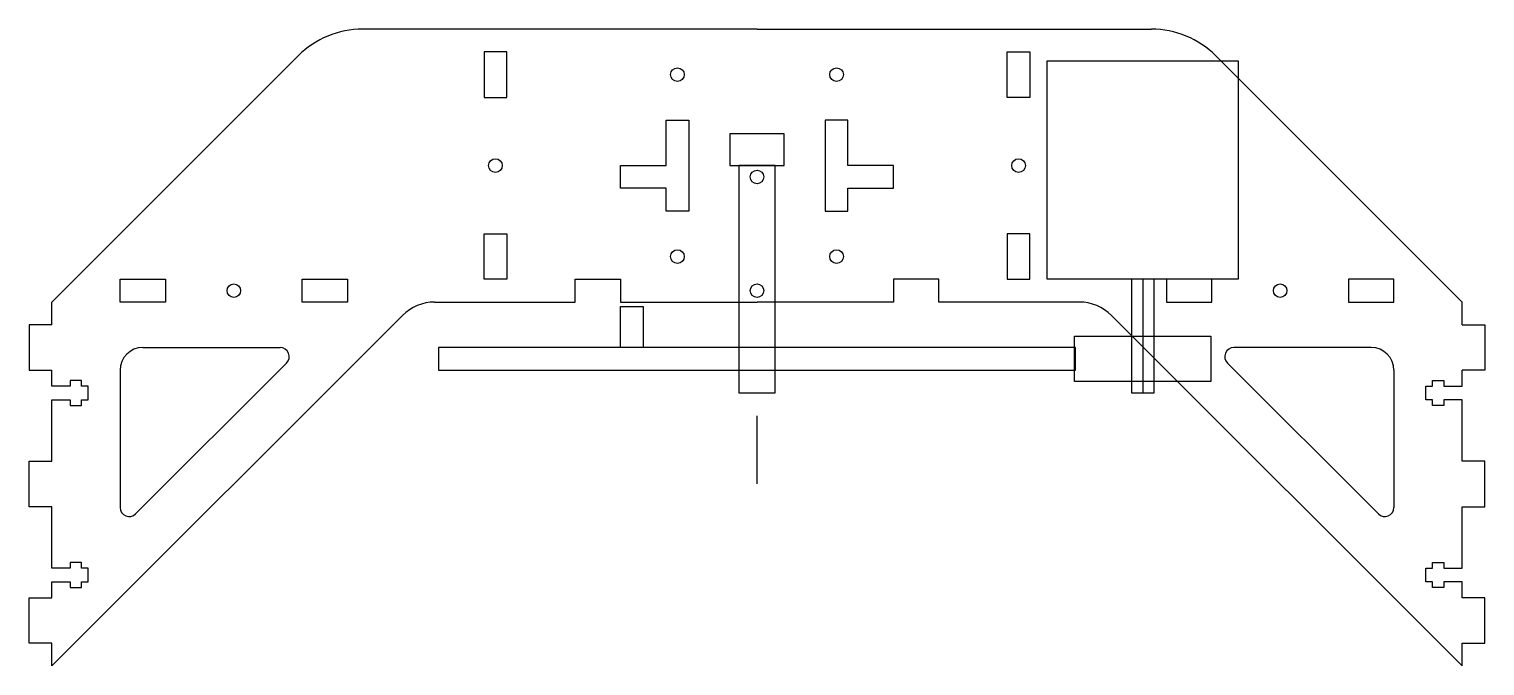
# Model space of a CAD drawing. Header units: inches. Extents: x -160 to 160, y -40 to 100.
import ezdxf

# ---------------------------------------------------------------- set-up
doc = ezdxf.new("R2010")
doc.units = ezdxf.units.IN
doc.header["$MEASUREMENT"] = 0
doc.layers.add('Reference', color=7, linetype='Continuous')

msp = doc.modelspace()

# ---------------------------------------------------------------- linework, layer by layer
for p, q in [((0, 100.01), (-86.71, 100.01)), ((0, 100.01), (86.71, 100.01)), ((-100.85, 94.15), (-155, 40)), ((100.85, 94.15), (155, 40)), ((-155, 35), (-155, 40)), ((-70.86, 40), (-40, 40)), ((-30, 40), (0, 40)), ((30, 40), (0, 40)), ((70.86, 40), (40, 40)), ((155, 35), (155, 40)), ((-77.93, 37.07), (-155, -40)), ((77.93, 37.07), (155, -40)), ((-135, 30), (-104.83, 30)), ((135, 30), (104.83, 30)), ((-103.41, 26.59), (-136.59, -6.59)), ((103.41, 26.59), (136.59, -6.59)), ((-155, 21.5), (-155, 25)), ((-148.5, 22.75), (-151, 22.75)), ((-151, 22.75), (-151, 21.5)), ((-148.5, 21.5), (-148.5, 22.75)), ((-140, 25), (-140, -5.17)), ((140, 25), (140, -5.17)), ((148.5, 21.5), (148.5, 22.75)), ((148.5, 22.75), (151, 22.75)), ((151, 22.75), (151, 21.5)), ((155, 21.5), (155, 25)), ((-151, 21.5), (-155, 21.5)), ((-147, 21.5), (-148.5, 21.5)), ((-147, 18.5), (-147, 21.5)), ((147, 18.5), (147, 21.5)), ((147, 21.5), (148.5, 21.5)), ((151, 21.5), (155, 21.5)), ((-155, 18.5), (-151, 18.5)), ((-155, 5), (-155, 18.5)), ((-151, 18.5), (-151, 17.25)), ((-151, 17.25), (-148.5, 17.25)), ((-148.5, 17.25), (-148.5, 18.5)), ((-148.5, 18.5), (-147, 18.5)), ((148.5, 18.5), (147, 18.5)), ((148.5, 17.25), (148.5, 18.5)), ((151, 17.25), (148.5, 17.25)), ((155, 18.5), (151, 18.5)), ((151, 18.5), (151, 17.25)), ((155, 5), (155, 18.5)), ((0, 0), (0, 14.98)), ((-155, -18.5), (-155, -5)), ((155, -18.5), (155, -5)), ((-151, -18.5), (-155, -18.5)), ((-148.5, -17.25), (-151, -17.25)), ((-151, -17.25), (-151, -18.5)), ((-148.5, -18.5), (-148.5, -17.25)), ((-147, -18.5), (-148.5, -18.5)), ((-147, -21.5), (-147, -18.5)), ((147, -21.5), (147, -18.5)), ((147, -18.5), (148.5, -18.5)), ((148.5, -18.5), (148.5, -17.25)), ((148.5, -17.25), (151, -17.25)), ((151, -17.25), (151, -18.5)), ((151, -18.5), (155, -18.5)), ((-155, -21.5), (-151, -21.5)), ((-155, -25), (-155, -21.5)), ((-151, -21.5), (-151, -22.75)), ((-148.5, -22.75), (-148.5, -21.5)), ((-148.5, -21.5), (-147, -21.5)), ((148.5, -21.5), (147, -21.5)), ((148.5, -22.75), (148.5, -21.5)), ((155, -21.5), (151, -21.5)), ((151, -21.5), (151, -22.75)), ((155, -25), (155, -21.5)), ((-151, -22.75), (-148.5, -22.75)), ((151, -22.75), (148.5, -22.75)), ((-155, -40), (-155, -35)), ((155, -40), (155, -35))]:
    msp.add_line(p, q)
for points in [[(-55, 95), (-60, 95), (-60, 85), (-55, 85)], [(55, 95), (60, 95), (60, 85), (55, 85)], [(-55, 45), (-60, 45), (-60, 55), (-55, 55)], [(55, 45), (60, 45), (60, 55), (55, 55)], [(-130, 40), (-140, 40), (-140, 45), (-130, 45)], [(-90, 40), (-100, 40), (-100, 45), (-90, 45)], [(90, 40), (100, 40), (100, 45), (90, 45)], [(130, 40), (140, 40), (140, 45), (130, 45)]]:
    msp.add_lwpolyline(points, close=True)
for points in [[(-20, 70), (-20, 80), (-15, 80), (-15, 60), (-20, 60), (-20, 65)], [(20, 70), (20, 80), (15, 80), (15, 60), (20, 60), (20, 65)], [(-20, 65), (-30, 65), (-30, 70), (-20, 70)], [(20, 65), (30, 65), (30, 70), (20, 70)], [(-40, 40), (-40, 45), (-30, 45), (-30, 40)], [(40, 40), (40, 45), (30, 45), (30, 40)], [(-155, 35), (-160, 35), (-160, 25), (-155, 25)], [(155, 35), (160, 35), (160, 25), (155, 25)], [(-155, -5), (-160, -5), (-160, 5), (-155, 5)], [(155, -5), (160, -5), (160, 5), (155, 5)], [(-155, -35), (-160, -35), (-160, -25), (-155, -25)], [(155, -35), (160, -35), (160, -25), (155, -25)]]:
    msp.add_lwpolyline(points)
for centre in [(-17.5, 90), (17.5, 90), (-57.5, 70), (57.5, 70), (0, 67.5), (-17.5, 50), (17.5, 50), (-115, 42.5), (0, 42.5), (115, 42.5)]:
    msp.add_circle(centre, 1.5)
for centre, radius, start, end in [((-86.71, 80.01), 20, 90, 135), ((86.71, 80.01), 20, 45, 90), ((-70.86, 30), 10, 90, 135), ((70.86, 30), 10, 45, 90), ((-135, 25), 5, 90, 180), ((-104.83, 28), 2, 315, 90), ((104.83, 28), 2, 90, 225), ((135, 25), 5, 0, 90), ((-138, -5.17), 2, 180, 315), ((138, -5.17), 2, 225, 0)]:
    msp.add_arc(centre, radius, start, end)
at = {"layer": 'Reference'}
msp.add_line((84.79, 45), (84.79, 20), dxfattribs=at)
for points in [[(63.79, 93), (105.79, 93), (105.79, 45), (63.79, 45)], [(-6, 70), (6, 70), (6, 77), (-6, 77)], [(-4, 20), (4, 20), (4, 70), (-4, 70)], [(82.29, 20), (87.29, 20), (87.29, 45), (82.29, 45)], [(-25, 30), (-30, 30), (-30, 39), (-25, 39)], [(99.79, 22.5), (69.79, 22.5), (69.79, 32.5), (99.79, 32.5)], [(-70, 25), (70, 25), (70, 30), (-70, 30)]]:
    msp.add_lwpolyline(points, close=True, dxfattribs=at)

doc.saveas('drawing.dxf')
